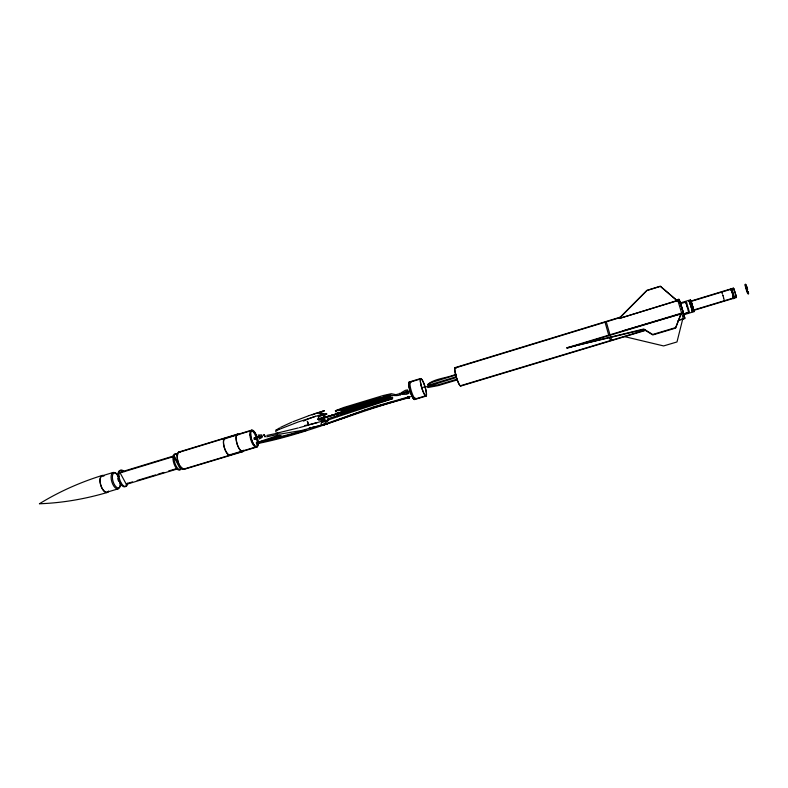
<?xml version="1.0" encoding="UTF-8"?>
<svg xmlns="http://www.w3.org/2000/svg" width="788" height="788" viewBox="0 0 788 788"><rect width="100%" height="100%" fill="white"/><g stroke="black" fill="none" stroke-linecap="round" stroke-linejoin="round"><path stroke-width="1.18" d="M679.187 299.824L678.882 299.371L679.276 301.164M318.244 419.088L336.368 414.133A8.648 2.866 -22.4 0 0 339.185 413.326L340.101 412.449A3.231 1.28 -23.7 0 0 338.436 412.745A6.324 2.512 -23.7 0 0 335.865 413.936L335.885 414.035A6.334 1.3 -20.2 0 1 338.535 412.991A3.231 0.66 -20.2 0 1 340.16 412.607L339.195 413.345A8.658 3.408 -23.6 0 1 336.387 414.133L317.663 418.999M724.133 299.952L724.014 300.573M730.752 289.531L731.707 291.245M693.341 308.62L694.051 311.644L683.659 314.786L683.137 312.541M732.052 289.097L734.613 297.5M682.694 319.199L676.99 341.962L663.614 345.932L624.726 336.653M691.923 303.853L690.455 299.844L690.515 300.524M689.401 312.206L686.584 302.572M407.908 398.364L409.327 397.999L408.805 396.512C406.47 397.044 407.81 399.014 409.1 397.28M409.918 396.906L408.608 397.191M409.327 397.999L408.805 396.512L409.169 397.989M692.238 311.349L691.982 309.842M255.184 438.305L255.351 437.803M318.628 419.935L335.649 414.094M275.603 431.903L276.214 430.938A22.35 12.224 -4.6 0 1 279.08 429.43M721.532 292.19L721.926 292.732M429.775 384.79L427.776 384.357C435.262 378.151 447.298 378.26 456.144 374.103M427.835 385.086L428.977 383.677L432.248 382.279L456.242 374.852M733.618 288.713L733.293 288.162L733.431 289.265M733.549 288.605L733.401 289.038M675.523 328.143L681.256 313.24L566.927 347.794L643.924 329.463L652.809 334.949L675.523 328.143L681.246 313.22M735.864 296.987L736.09 296.692M692.78 310.679L736.159 297.569L736.061 296.465M173.833 456.508L174.168 455.819L180.186 467.501L179.861 468.21L173.833 456.508L120.131 472.889L126.346 484.354L177.536 468.909M126.346 484.354L126.72 483.645L132.532 481.892M120.131 472.889L120.515 472.179L174.168 455.819M408.883 391.498L406.46 392.916L408.805 393.054M335.727 414.173L336.328 414.035A8.648 1.192 -19.1 0 0 339.135 413.207L340.455 412.705L339.155 413.237A8.648 1.763 -20.1 0 1 336.358 414.055L335.461 414.242L336.348 414.104A8.648 2.325 -21.3 0 0 339.165 413.286L340.505 412.676M619.102 318.303L646.889 290.348L660.324 286.192L677.237 300.77L619.161 318.5L677.158 300.573M619.161 318.5L646.958 290.545L660.393 286.389L677.237 300.77M258.671 437.389L259.025 436.877L258.09 436.907M259.025 438.02L259.735 436.867L259.144 436.168M390.838 396.581L341.027 412.528M318.697 419.669L340.081 412.863M383.264 396.896C389.085 393.182 394.847 397.221 400.491 394.778A2.778 0.581 73.1 0 0 400.57 394.236L400.393 393.823M276.066 430.09L276.539 429.952A22.645 21.473 89.6 0 1 279.563 427.953M408.745 396.955L407.455 397.172M325.671 420.319L325.168 420.27C317.623 424.762 321.366 426.239 327.719 423.451L322.735 424.89L328.507 420.349L326.754 420.368M325.178 420.201C317.121 421.452 315.978 416.901 323.435 413.818L317.436 412.951L324.252 410.755L319.485 412.971L326.784 414.035C324.065 415.059 319.426 420.28 325.168 420.27L310.344 424.594M408.755 393.35L406.569 394.246L401.969 394.404M679 299.627L675.513 300.671M335.481 414.202L331.748 415.453M392.7 397.881L392.562 397.329L327.276 418.95M392.591 398.718L337.579 416.724A2.758 0.739 73.1 0 0 337.717 416.172L337.54 415.384A2.748 0.729 73.2 0 0 337.284 415.975L337.481 416.763L327.394 420.27M407.751 390.848C406.086 393.074 405.229 393.478 401.87 393.074M690.455 299.844L680.093 302.996L680.182 303.666M262.177 436.01L259.242 437.655M262.237 437.31L259.301 438.965M280.607 427.342L291.668 422.23M408.844 391.153L407.11 392.434L408.795 392.286M689.431 301.006L692.563 311.546M690.672 300.632L691.332 302.109M335.718 411.848L336.732 411.366M400.412 394.818L400.206 394.01A2.778 0.581 73.1 0 1 400.294 393.488L395.881 394.68L391.281 393.695L383.195 395.537L343.381 407.603L335.294 410.814L381.116 397.497M279.06 429.421L297.982 422.063L323.435 413.818M401.506 392.582L405.337 390.326L407.701 389.893M401.693 393.892L406.253 391.37L408.42 391.557M312.097 414.902L316.382 413.148M277.603 433.912L277.603 433.912A22.556 21.345 -85.9 0 0 281.168 433.922L301.804 430.425L327.719 423.451M292.762 421.777L308.571 415.798M340.416 412.725L340.12 412.498A3.231 1.084 -22.5 0 0 338.476 412.833A6.324 2.118 -22.5 0 0 335.875 413.956L335.875 414.005A6.324 1.714 -21.3 0 1 338.505 412.902A3.231 0.877 -21.3 0 1 340.14 412.557L340.446 412.587M338.357 410.715L373.315 399.772L390.661 395.172M278.391 435.331L259.626 441.625M323.789 424.988L356.255 413.267M275.268 436.976L273.062 437.813M274.175 437.409L279.73 435.301M340.229 419.206L364.686 410.292M277.425 436.188L278.558 435.774M315.525 416.222L308.147 419.019A41.734 22.803 -5.8 0 0 303.508 421.107M270.806 438.591L273.101 437.764M323.612 424.584L373.413 406.953L408.017 397.073M309.034 415.631L310.679 415.069M281.05 435.34L259.922 442.462M272.008 438.158L268.55 439.349M339.894 412.912L339.126 413.158A8.648 0.611 -18 0 1 336.338 413.995L317.899 419.295M318.037 416.724L318.943 416.419M102.302 475.42C80.278 482.266 59.041 491.673 39.4 503.778C62.35 502.961 85.114 498.981 107.138 492.51M311.349 414.843L324.252 410.755M269.703 438.936L267.447 439.704M341.007 411.149L390.789 395.261M364.637 410.341L408.184 397.487M330.871 415.729L330.014 416.005M266.344 440.059L267.506 439.655M457.05 379.176L438.158 384.849L422.151 387.44M457.119 379.944L438.197 385.618L427.736 387.558M318.401 419.649L329.591 416.143M265.231 440.403L266.403 439.999M318.638 416.537L326.784 414.035M265.3 440.354L263.044 441.073M178.748 452.056L237.355 434.149M454.991 367.651L621.476 316.786M675.405 300.297L678.921 299.223L679.551 300.711M102.174 475.824L113.167 472.455M178.906 452.371L251.697 430.13M409.159 382.022L420.674 378.506M455.119 367.996L620.412 317.505M224.836 438.719L251.796 430.484M409.267 382.397L420.782 378.88M264.197 440.689L260.818 441.743M680.143 303.045L680.428 303.705L685.501 302.188M691.135 300.986L733.332 288.142M691.243 301.351L733.431 288.516M118.249 476.651L118.909 476.454M746.778 286.96L745.803 285.01L747.94 293.5L745.379 285.148L747.034 287.866M747.97 293.195L748.364 292.299L748.364 293.077M567.074 348.237L681.374 313.693L622.894 330.871M692.672 310.314L736.051 297.194M407.485 397.329L409.849 396.591M683.442 314.008L688.574 312.452M409.937 396.797L408.588 397.3M683.876 313.88L688.574 312.462M408.086 397.812L409.189 397.487M409.218 397.546L407.997 398.078L409.376 397.664M137.181 480.483L155.778 474.869M158.102 474.169L163.914 472.416M168.563 471.017L176.699 468.555M736.159 297.569L735.795 296.859M328.507 420.349L321.662 422.398M262 441.359L259.735 442.068M229.919 454.794L256.908 446.658M414.488 399.191L426.003 395.714M107.267 492.116L118.161 488.836M184.087 468.978L257.006 447.013M414.596 399.555L426.111 396.088M460.556 385.726L644.771 330.241M678.803 319.997L684.673 318.224L684.634 317.613M184.244 469.293L242.891 451.632M460.684 386.071L645.599 330.369M678.054 320.598L684.811 318.588L684.447 316.737M566.927 347.794L643.786 329.01L652.671 334.486L675.385 327.68M373.581 407.366L391.193 402.195M456.331 376.723L429.765 384.79M456.4 377.482L432.356 384.987L428.948 385.627L427.717 384.928M341.293 410.863L390.69 396.502M309.369 424.87L299.489 427.618M306.434 429.992L256.248 442.915M272.599 439.438L306.611 430.386M408.351 397.901C357.053 410.991 308.719 433.705 256.553 443.762M340.249 412.449L392.483 397.27M317.259 422.595L309.635 424.515A41.616 15.937 -23.9 0 1 304.71 425.53M340.219 413.808L392.552 398.649M298.317 427.933L279.868 432.435A22.32 8.569 -24.7 0 1 276.726 432.937M262.837 441.674L256.455 443.654M290.516 434.937L262.768 441.733M339.825 412.735L338.574 413.079A6.334 0.877 -19.1 0 0 335.905 414.035M258.218 436.375L262.217 436.197M277.474 433.183L266.866 435.429M258.159 435.065L261.793 434.897M277.297 434.552L266.669 436.798M319.839 425.835L312.373 427.244M400.363 393.448L400.215 393.045A2.778 0.581 73.1 0 0 400.018 393.586L400.304 394.345A2.778 0.581 73.1 0 0 400.393 393.813M407.494 396.847L408.076 397.92M694.021 311.654L693.44 309.014M408.342 391.429L408.893 392.158M684.654 318.224L684.398 317.731M683.304 318.529L677.71 300.021L677.788 300.661M748.068 291.619L748.157 292.259M747.674 291.747L748.048 293.028M692.455 311.122L691.982 308.591M747.477 289.314L747.388 288.94M747.083 289.432L746.906 288.851L747.054 289.383M685.521 302.237L685.826 302.986M118.594 475.863L117.845 475.913A8.56 3.96 73.2 0 0 111.266 475.164A8.56 3.96 73.2 0 0 115.363 487.939A8.56 3.96 73.2 0 0 120.062 482.827M606.307 321.947L610.198 335.599M733.52 288.359L733.776 289.009M733.293 296.672L733.687 297.864L733.332 295.599M747.182 288.113L747.31 288.733L747.044 287.935M747.004 289.088L746.679 288.191M748.403 292.88L748.167 292.141M748.009 293.008L747.832 292.673M692.228 311.644L692.248 310.915M733.608 288.497L733.973 289.462M735.884 297.194L735.618 296.485M733.067 297.45L733.451 297.647M733.224 298.081L733.648 298.662L731.953 291.757M680.418 303.892L681.512 307.015M256.533 442.669L256.632 443.27M605.145 322.519L608.937 335.983M733.795 288.901L734.091 289.738M733.254 297.48L733.914 298.583L733.234 295.244M679.187 299.696L679.414 300.346M680.438 304.02L680.714 304.631M731.717 290.496L731.018 289.6M686.683 302.927L686.269 302.149M685.698 302.612L686.003 303.35M722.084 293.077L722.34 293.757M734.042 289.472L734.219 290.063M731.835 290.811L730.86 288.566L730.86 289.432M679.463 300.386L679.719 301.164M308.374 423.639L307.753 421.816M734.17 289.817L734.623 291.205M731.747 290.348L732.239 291.944M308.029 423.767L307.251 421.324M747.812 292.446L747.674 292.053M679.64 300.849L680.133 302.306M680.674 304.631L681.029 305.655M683.757 316.057L683.954 316.599M734.317 290.201L734.771 291.629M746.374 287.078L746.669 288.122M731.904 290.762L732.387 292.368M731.835 291.619L730.604 288.644L730.594 289.511M679.837 301.4L680.369 303.006M683.551 315.446L683.836 316.343M731.796 291.284L732.121 292.446M691.342 301.991L691.608 302.907M689.953 303.084L688.978 300.612L689.047 301.361M686.23 304.079L687.481 308M680.31 302.759L680.625 303.774M680.94 305.163L681.206 306.069M722.724 294.82L723 295.707M609.39 337.402L610.533 340.544L610.473 340.002M680.576 303.557L680.901 304.601M610.651 337.018L611.803 340.061M691.687 303.006L692.081 304.355M690.18 303.843L692.041 310.216M690.643 304.05L689.273 300.661M734.771 291.521L735.598 294.288M732.387 292.161L732.525 292.801M680.862 304.424L681.187 305.488M681.285 306.168L681.65 307.31M681.157 305.34L682.369 309.674M681.482 307.024L681.807 308.049M747.32 288.467L747.448 288.989M747.93 292.506L747.94 292.545A5.132 0.492 73.1 0 1 746.945 291.757A5.132 0.492 73.1 0 1 745.074 284.478A5.132 0.492 73.1 0 1 747.231 289.491L747.625 289.373A5.132 0.502 73.1 0 0 745.478 284.36A5.132 0.502 73.1 0 0 747.339 291.639A5.132 0.502 73.1 0 0 748.413 292.446M692.061 304.148L692.248 304.877M732.554 292.673L732.663 293.234M732.288 292.752L733.007 295.185M690.84 304.729L691.47 306.798M686.85 305.941L687.008 306.463M723 295.677L723.63 297.785M681.462 306.305L682.93 311.122M692.248 304.739L692.78 306.512M681.768 307.35L682.191 309.093M735.076 292.476L735.48 293.865M732.712 293.175L733.145 294.653M691.165 306.926L689.096 301.292M732.791 293.668L733.273 295.106M682.31 309.576L682.536 310.236M748.078 291.964L748.452 292.9M692.711 306.414L692.947 307.074M687.5 308L688.308 310.974M682.891 311.043L683.186 311.999M682.447 310.058L682.684 310.758M692.859 306.906L693.105 307.606M683.127 311.881L683.423 312.816M692.987 307.359L693.371 308.591M683.354 312.669L683.639 313.604M682.832 311.26L683.334 313.082M693.115 307.793L693.499 309.054M683.57 313.427L683.856 314.373M682.822 311.368L683.097 312.206M683.777 314.166L684.053 315.121M735.529 294.17L735.706 294.682M733.135 294.879L733.382 295.53M683.974 314.885L684.24 315.821M679.571 302.346L679.758 303.025M723.699 298.1L723.985 299.184M732.968 295.333L733.411 296.81M735.628 294.545L735.903 295.451M684.151 315.555L684.408 316.471M688.338 310.964L688.564 312.107M735.726 294.899L736.12 296.485M679.177 300.849L679.315 301.44M684.309 316.185L684.664 317.554M683.226 312.875L683.383 313.722M683.206 312.925L683.344 313.496M735.884 295.579L736.169 296.771M118.594 476.1L118.574 476.031A7.86 3.625 73.1 0 0 112.566 475.253A7.86 3.625 73.1 0 0 116.171 486.945A7.86 3.625 73.1 0 0 120.653 482.749M679.167 300.671L678.97 299.923M733.372 289.245L733.323 288.96M415.049 398.157A9.18 1.832 73.1 0 1 410.174 391.538A9.18 1.832 73.1 0 1 410.292 382.732M414.646 399.043A8.796 1.753 73.1 0 1 410.046 390.828A8.796 1.753 73.1 0 1 409.839 382.535M310.551 427.47A42.621 40.552 -82.4 0 1 309.32 427.598M276.214 430.484A1.064 0.522 30 0 1 276.105 429.992M185.111 468.496A9.052 3.654 73.1 0 1 178.068 462.064A9.052 3.654 73.1 0 1 179.861 452.046M184.737 468.505A8.698 3.516 73.1 0 1 178.088 461.62A8.698 3.516 73.1 0 1 179.92 452.381M243.807 450.49A9.18 3.231 73.1 0 1 236.952 443.644A9.18 3.231 73.1 0 1 239.138 434.651M243.669 450.194A8.826 3.103 73.1 0 1 237.346 444.491A8.826 3.103 73.1 0 1 238.409 434.513M230.786 454.39A8.796 3.191 73.1 0 1 224.265 447.564A8.796 3.191 73.1 0 1 226.077 438.571M229.958 454.774A8.432 3.063 73.1 0 1 224.413 447.623A8.432 3.063 73.1 0 1 225.092 438.65M460.901 385.706A9.643 1.537 73.1 0 1 456.193 376.753A9.643 1.537 73.1 0 1 455.75 368.104M460.704 385.568A9.269 1.478 73.1 0 1 456.134 376.329A9.269 1.478 73.1 0 1 455.828 368.439M415.02 398.324A8.609 1.714 73.1 0 1 410.568 391.528A8.609 1.714 73.1 0 1 410.134 382.633M415.778 398.334A8.609 1.714 73.1 0 1 411.287 390.887A8.609 1.714 73.1 0 1 410.972 382.387M181.004 466.979A8.333 3.398 73.1 0 1 176.394 468.358A8.333 3.398 73.1 0 1 172.986 457.05A8.333 3.398 73.1 0 1 177.625 455.75M181.91 467.52A8.333 3.388 73.1 0 1 177.33 467.924A8.333 3.388 73.1 0 1 173.981 457.355A8.333 3.388 73.1 0 1 177.792 454.518M126.819 483.458A8.56 3.91 73.1 0 1 121.726 485.438A8.56 3.91 73.1 0 1 117.944 474.149A8.56 3.91 73.1 0 1 122.8 471.5M127.814 483.162A8.56 3.901 73.1 0 1 122.593 484.975A8.56 3.901 73.1 0 1 118.998 473.381A8.56 3.901 73.1 0 1 124.248 471.648M108.705 491.2A8.885 4.196 73.2 0 1 100.667 485.152A8.885 4.196 73.2 0 1 104.075 475.765M119.589 481.064A1.694 0.778 73.1 0 1 118.131 480.02A1.694 0.778 73.1 0 1 118.584 478.07M108.37 491.219A8.54 4.029 73.2 0 1 100.825 485.103A8.54 4.029 73.2 0 1 103.78 475.932M254.859 439.231C253.509 440.679 254.012 434.996 254.859 439.231M254.908 437.527C255.529 441.615 256.504 436.71 254.908 437.527M264.276 434.986L264.266 435.124A2.699 0.896 73.1 0 1 264.069 435.715L263.734 435.084A2.689 0.886 73.2 0 1 263.931 434.503L264.276 434.986M264.699 436.365L265.014 436.956A2.689 0.886 73.1 0 0 265.221 436.404L265.004 435.626A2.689 0.886 73.2 0 0 264.709 436.237L264.699 436.296M420.536 382.978A9.2 1.743 73.1 0 0 425.973 396.128A9.2 1.743 73.1 0 0 423.639 382.81A9.2 1.743 73.1 0 0 420.536 382.978M420.654 383.155A8.826 1.674 73.1 0 0 425.865 395.753A8.826 1.674 73.1 0 0 423.629 382.998A8.826 1.674 73.1 0 0 420.654 383.155M249.885 434.976A8.481 2.886 73.1 0 0 255.814 446.973A8.481 2.886 73.1 0 0 254.957 434.503A8.481 2.886 73.1 0 0 249.885 434.976M250.683 434.897A8.491 2.876 73.1 0 0 256.661 446.737A8.491 2.876 73.1 0 0 255.647 434.109A8.491 2.876 73.1 0 0 250.683 434.897M250.525 434.74A8.855 3.004 73.1 0 0 256.76 447.082A8.855 3.004 73.1 0 0 255.706 433.912A8.855 3.004 73.1 0 0 250.525 434.74"/></g></svg>
